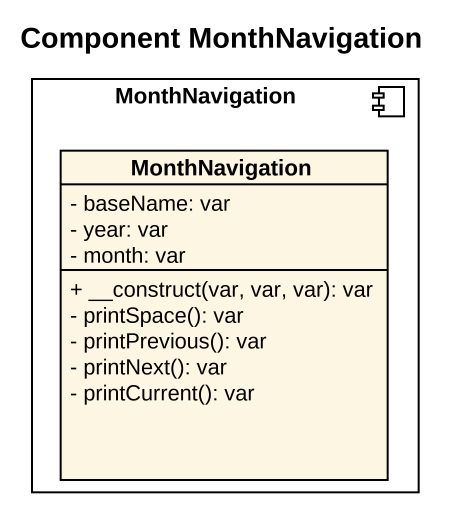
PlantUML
@startuml
title Component MonthNavigation
hide circle
hide empty members
skinparam classAttributeIconSize 0
component MonthNavigation {
  class "MonthNavigation" as MonthNavigation_2 {
    - baseName: var
    - year: var
    - month: var
    + __construct(var, var, var): var
    - printSpace(): var
    - printPrevious(): var
    - printNext(): var
    - printCurrent(): var
  }
}
@enduml
